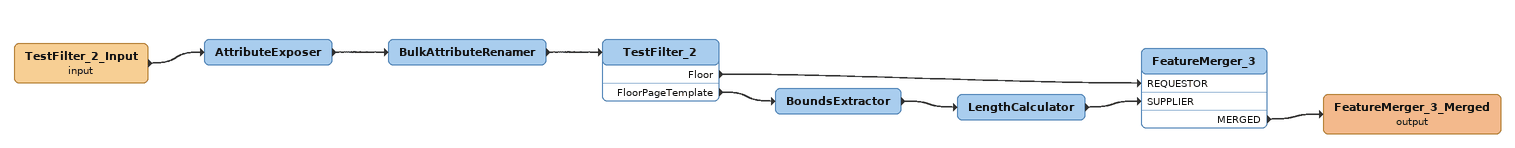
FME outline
TestFilter_2_Input (input)
    -> AttributeExposer
AttributeExposer
    -> BulkAttributeRenamer
BulkAttributeRenamer
    -> TestFilter_2
TestFilter_2
    Floor -> FeatureMerger_3 [REQUESTOR]
    FloorPageTemplate -> BoundsExtractor
BoundsExtractor
    -> LengthCalculator
LengthCalculator
    -> FeatureMerger_3 [SUPPLIER]
FeatureMerger_3
    MERGED -> FeatureMerger_3_Merged (output)
FeatureMerger_3_Merged (output)
